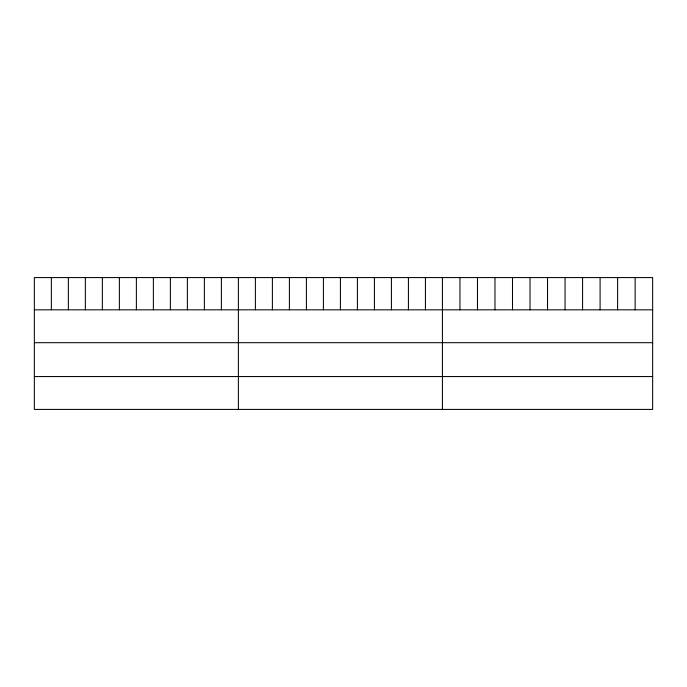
<?xml version="1.0" encoding="UTF-8"?>
<svg xmlns="http://www.w3.org/2000/svg" width="687" height="687" viewBox="0 0 687 687"><rect width="100%" height="100%" fill="white"/><g stroke="black" fill="none" stroke-linecap="round" stroke-linejoin="round"><path stroke-width="1.03" d="M652.65 309.828L652.65 409.418L34.35 409.418L34.35 277.582L652.65 277.582L652.65 309.828L34.35 309.828M34.35 342.693L652.65 342.693M34.35 376.553L652.65 376.553M635.132 277.582L635.132 309.828M617.613 277.582L617.613 309.828M600.094 277.582L600.094 309.828M582.576 277.582L582.576 309.828M565.058 277.582L565.058 309.828M547.539 277.582L547.539 309.828M530.021 277.582L530.021 309.828M512.502 277.582L512.502 309.828M494.983 277.582L494.983 309.828M477.465 277.582L477.465 309.828M459.947 277.582L459.947 309.828M442.428 277.582L442.428 409.418M425.425 277.582L425.425 309.828M408.422 277.582L408.422 309.828M391.418 277.582L391.418 309.828M374.415 277.582L374.415 309.828M357.412 277.582L357.412 309.828M340.409 277.582L340.409 309.828M323.405 277.582L323.405 309.828M306.402 277.582L306.402 309.828M289.399 277.582L289.399 309.828M272.395 277.582L272.395 309.828M255.392 277.582L255.392 309.828M238.389 277.582L238.389 409.418M221.386 277.582L221.386 309.828M204.382 277.582L204.382 309.828M187.379 277.582L187.379 309.828M170.376 277.582L170.376 309.828M153.373 277.582L153.373 309.828M136.37 277.582L136.37 309.828M119.366 277.582L119.366 309.828M102.363 277.582L102.363 309.828M85.36 277.582L85.36 309.828M68.356 277.582L68.356 309.828M51.353 277.582L51.353 309.828"/></g></svg>
